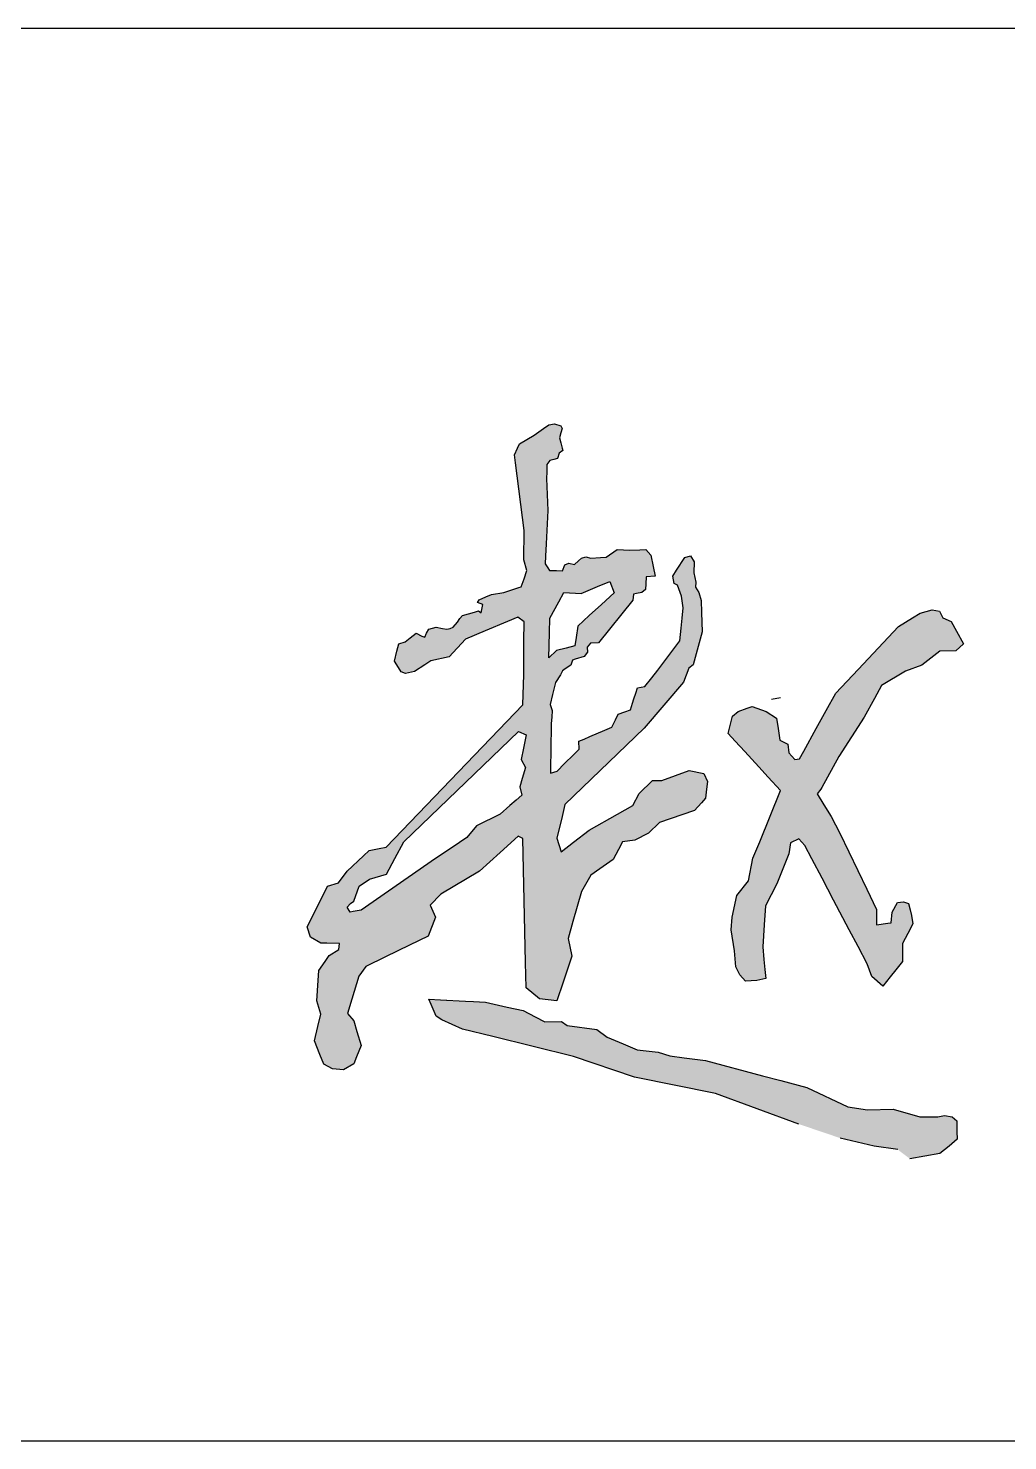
# Model space of a CAD drawing. Header units: inches. Extents: x -1293886 to -986005, y -15154 to 203628.
# Drawn here: x -1005085 to -1004530, y 76637 to 77437 of the extents above; entities that cross this region are included whole.
import ezdxf

# ---------------------------------------------------------------- set-up
doc = ezdxf.new("R2010")
doc.units = ezdxf.units.IN
doc.header["$LTSCALE"] = 100
doc.header["$MEASUREMENT"] = 0
doc.layers.get('0').update_dxf_attribs({"color": 252})
doc.layers.add('TK', color=142, linetype='Continuous')

# ---------------------------------------------------------------- blocks, each defined once
blk = doc.blocks.new('A$C05385F37')
at = {"layer": 'TK'}
for p, q in [((-8000, -29000), (-1000, -29000)), ((-8000, -29800), (-1000, -29800))]:
    blk.add_line(p, q, dxfattribs=at)

msp = doc.modelspace()

# ---------------------------------------------------------------- hatches: boundary and pattern name
h = msp.add_hatch(color=1)
h.dxf.hatch_style = 1
h.paths.add_polyline_path([(-1004397.15, 76839.87), (-1004397.4, 76844.43), (-1004392.68, 76847.89), (-1004387.14, 76848.58), (-1004385.19, 76847.34), (-1004385.33, 76841.52), (-1004385.5, 76834.61), (-1004384.22, 76827.24), (-1004383.06, 76820.52), (-1004383.81, 76813.93), (-1004384.5, 76807.83), (-1004386.72, 76805.34), (-1004388.11, 76810.6), (-1004391.16, 76814.76), (-1004394.09, 76818.76), (-1004395.04, 76825.3), (-1004396.23, 76833.47)], flags=16)
h.paths.add_polyline_path([(-1004434.3, 76867.6), (-1004437.29, 76870.9), (-1004431, 76879.71), (-1004424.55, 76885.05), (-1004419.2, 76886.62), (-1004415.58, 76880.81), (-1004413.37, 76871.69), (-1004416.36, 76868.38), (-1004422.97, 76865.55), (-1004429.42, 76864.3)], flags=16)
h.paths.add_polyline_path([(-1004329.94, 76975.39), (-1004325.9, 76983.18), (-1004317.86, 76994.66), (-1004313.96, 77007.74), (-1004305.92, 77017.61), (-1004297.88, 77039.41), (-1004290.56, 77059.28), (-1004291.45, 77067.41), (-1004292.56, 77077.51), (-1004293.52, 77086.25), (-1004289.16, 77093.34), (-1004282.5, 77097.48), (-1004272.16, 77095.64), (-1004267.11, 77091.51), (-1004263.66, 77085.54), (-1004265.73, 77076.59), (-1004270.09, 77072.69), (-1004268.95, 77065.8), (-1004272.62, 77055.48), (-1004275.71, 77046.79), (-1004279.05, 77036.66), (-1004315.29, 76959.42), (-1004323.56, 76957.1), (-1004326.82, 76958.52), (-1004330.36, 76960.05), (-1004331.08, 76965.04), (-1004331.51, 76968.08), (-1004331.93, 76970.99)])
h.paths.add_polyline_path([(-1004411.23, 76904.69), (-1004410.44, 76902.44), (-1004408.71, 76897.57), (-1004407.37, 76893.77), (-1004401.83, 76885.1), (-1004402.22, 76879.54), (-1004399.97, 76875.04), (-1004398.99, 76873.08), (-1004393.88, 76872.92), (-1004391.38, 76872.84), (-1004390.3, 76875.44), (-1004390.83, 76877.82), (-1004391.6, 76881.25), (-1004393.61, 76884.57), (-1004396.49, 76894.3), (-1004395.42, 76901.23), (-1004394.76, 76905.51), (-1004392.76, 76909.75), (-1004391.29, 76912.85), (-1004395.16, 76916.68), (-1004406.62, 76915.34), (-1004412.99, 76914.6), (-1004419.25, 76913.88), (-1004421.56, 76908.66), (-1004415.74, 76908.27), (-1004413.02, 76908.08)], flags=16)
h.paths.add_polyline_path([(-1004445.98, 77025.53), (-1004443.47, 77023.66), (-1004436.32, 77025.83), (-1004429.17, 77023.44), (-1004426.57, 77018.25), (-1004428.31, 77010.02), (-1004429.97, 77002.11), (-1004433.29, 76997.46), (-1004433.07, 76991.83), (-1004432.91, 76987.51), (-1004432.81, 76985.08), (-1004421.81, 76999.19), (-1004414.66, 77000.49), (-1004409.89, 77002.01), (-1004404.04, 77010.67), (-1004395.15, 77017.81), (-1004391.04, 77031.89), (-1004385.19, 77042.07), (-1004376.3, 77046.83), (-1004368.72, 77045.1), (-1004363.52, 77040.33), (-1004365.9, 77032.97), (-1004368.94, 77024.74), (-1004371.94, 77016.59), (-1004386.05, 76998.76), (-1004407.98, 76976.19), (-1004407.03, 76973.32), (-1004355.45, 76988.98), (-1004351.06, 76986.88), (-1004348.77, 76982.87), (-1004346.56, 76979), (-1004351.44, 76974.66), (-1004356.56, 76970.11), (-1004426.03, 76925.07), (-1004423.91, 76922.32), (-1004418.62, 76921.68), (-1004414.8, 76921.22), (-1004412.05, 76928.66), (-1004405.06, 76929.51), (-1004396.56, 76930.54), (-1004391.16, 76931.2), (-1004387.7, 76928.88), (-1004382.91, 76925.67), (-1004378.17, 76924.64), (-1004374.53, 76923.85), (-1004371.18, 76928.24), (-1004369.2, 76930.84), (-1004366.94, 76932.9), (-1004359.46, 76939.73), (-1004351.48, 76943.27), (-1004346.94, 76945.28), (-1004342.59, 76945.38), (-1004340.26, 76942), (-1004341.32, 76933.32), (-1004341.84, 76929.02), (-1004342.3, 76925.22), (-1004353.97, 76922.03), (-1004359.03, 76920.65), (-1004361.95, 76916.64), (-1004363.07, 76915.1), (-1004366.26, 76910.7), (-1004370.64, 76909.83), (-1004375.33, 76906.31), (-1004374.63, 76898.1), (-1004369.46, 76876.98), (-1004364.3, 76874.16), (-1004360.33, 76872), (-1004352.79, 76870.88), (-1004344.19, 76870.56), (-1004336.71, 76873.06), (-1004328.31, 76875.86), (-1004322.46, 76877.82), (-1004321.1, 76882.01), (-1004321.1, 76890.03), (-1004321.1, 76895.31), (-1004318.12, 76898.06), (-1004308.25, 76897.83), (-1004299.53, 76897.63), (-1004295.17, 76897.83), (-1004291.72, 76894.85), (-1004285.76, 76893.7), (-1004283.23, 76898.52), (-1004281.69, 76901.46), (-1004273.36, 76902.65), (-1004270.15, 76899.67), (-1004272.67, 76895.08), (-1004274.77, 76891.27), (-1004276.29, 76888.5), (-1004273.59, 76886.13), (-1004271.22, 76885.23), (-1004265.2, 76895.25), (-1004235.42, 76932.15), (-1004235.06, 76936.78), (-1004237.2, 76939.81), (-1004237.86, 76940.74), (-1004242.37, 76938.57), (-1004304.94, 76908.49), (-1004312.11, 76909.87), (-1004312.83, 76914.15), (-1004315.15, 76916.29), (-1004315.32, 76920.74), (-1004313.18, 76926.45), (-1004311.34, 76931.37), (-1004306.76, 76936.25), (-1004294, 76949.46), (-1004247.89, 76973.71), (-1004244.26, 76975.62), (-1004242.56, 76989.86), (-1004246.81, 76997.12), (-1004250.12, 77002.78), (-1004254.07, 77026.06), (-1004252.86, 77029.85), (-1004251, 77035.68), (-1004256.48, 77039.15), (-1004261.3, 77039.15), (-1004263.2, 77042.6), (-1004256.73, 77049.06), (-1004255.78, 77057.46), (-1004251.58, 77069.3), (-1004242.79, 77071.4), (-1004237.24, 77066.63), (-1004232.12, 77062.22), (-1004237.43, 77027.29), (-1004235.52, 77017.74), (-1004233.23, 77006.29), (-1004231.51, 76998.65), (-1004229.62, 76990.24), (-1004221.19, 76991.2), (-1004213.36, 76998.27), (-1004188.04, 77016.08), (-1004179.63, 77015.36), (-1004176.03, 77011.51), (-1004175.07, 77002.15), (-1004174.67, 76998.23), (-1004184.44, 76993.98), (-1004185.64, 76985.82), (-1004220.25, 76968.55), (-1004233.47, 76968.99), (-1004239.55, 76969.2), (-1004246.83, 76965.43), (-1004288.82, 76937.83), (-1004289.85, 76931.36), (-1004286.1, 76932.14), (-1004222.94, 76960.72), (-1004217.24, 76959.04), (-1004213.23, 76955.81), (-1004212.84, 76951.93), (-1004211.68, 76946.49), (-1004212.58, 76941.58), (-1004254.43, 76879.98), (-1004252.92, 76877.77), (-1004251.23, 76875.3), (-1004173.76, 76851.6), (-1004150.35, 76844.44), (-1004137.67, 76843.66), (-1004124.93, 76842.88), (-1004104.31, 76835.27), (-1004039.44, 76823.87), (-1004032.76, 76822.69), (-1004028.64, 76819.07), (-1004026.3, 76817), (-1004018.24, 76819.47), (-1004011.69, 76821.47), (-1004005.83, 76819.27), (-1004001.63, 76815.07), (-1003994.18, 76808.05), (-1003993.93, 76802.52), (-1003993.78, 76799.34), (-1003998.96, 76794.47), (-1004006.76, 76790.95), (-1004016.07, 76794.47), (-1004023.57, 76797.31), (-1004041.08, 76803.93), (-1004053.82, 76804.03), (-1004066.15, 76807.55), (-1004075.55, 76810.24), (-1004087.78, 76813.73), (-1004095.33, 76815.88), (-1004104.24, 76818.43), (-1004141.14, 76824.65), (-1004165.8, 76832.7), (-1004225.69, 76848.79), (-1004270.48, 76863.63), (-1004278.79, 76858.35), (-1004299.67, 76834.21), (-1004306.49, 76826.33), (-1004312.86, 76818.97), (-1004319.28, 76811.54), (-1004325.12, 76804.79), (-1004330.88, 76807.3), (-1004336.33, 76809.67), (-1004337.67, 76814.84), (-1004339.16, 76820.58), (-1004340.66, 76826.37), (-1004342.12, 76832.04), (-1004342.7, 76837.22), (-1004338.68, 76840.49), (-1004331.63, 76841.25), (-1004331.13, 76836.22), (-1004330.53, 76830.19), (-1004329.95, 76824.47), (-1004323.58, 76825.41), (-1004316.28, 76829.18), (-1004314.77, 76836.47), (-1004308.23, 76842.76), (-1004296.98, 76853.57), (-1004288.1, 76868.41), (-1004289.86, 76875.2), (-1004293.63, 76876.46), (-1004299.52, 76878.42), (-1004304.96, 76875.45), (-1004314.02, 76870.5), (-1004330.08, 76857.87), (-1004344.72, 76855.7), (-1004354.08, 76854.31), (-1004361.73, 76855.3), (-1004366.35, 76855.91), (-1004369.03, 76856.25), (-1004369.05, 76850.16), (-1004369.08, 76839.48), (-1004369.84, 76793.63), (-1004370.57, 76785.31), (-1004375.59, 76782.14), (-1004379.86, 76778.6), (-1004389.4, 76777.25), (-1004397.83, 76798.19), (-1004400.29, 76811.86), (-1004404.75, 76826.15), (-1004409.05, 76834.9), (-1004418.43, 76831.83), (-1004428.42, 76826.3), (-1004465.33, 76801.55), (-1004473.11, 76800.09), (-1004484.29, 76798), (-1004490.39, 76796.85), (-1004489.89, 76805.44), (-1004490.38, 76817.83), (-1004485.51, 76826.09), (-1004475.54, 76826.33), (-1004470.93, 76826.45), (-1004469.46, 76820.99), (-1004464.6, 76819.29), (-1004458.04, 76825.12), (-1004411.84, 76853.31), (-1004412.81, 76856.71), (-1004418.89, 76855.25), (-1004444.42, 76846.26), (-1004452.2, 76848.2), (-1004456.58, 76852.82), (-1004458.83, 76855.2), (-1004459.01, 76859.63), (-1004456.09, 76862.79), (-1004455.02, 76878.11), (-1004450.82, 76880.51), (-1004446.31, 76884.27), (-1004442.25, 76889.82), (-1004439.85, 76899.13), (-1004421.56, 76908.66), (-1004431.14, 76908.15), (-1004443.49, 76907.49), (-1004445.94, 76907.36), (-1004451.4, 76902.03), (-1004462.86, 76890.81), (-1004471.12, 76888.97), (-1004483.11, 76877.79), (-1004504.17, 76864.74), (-1004507.32, 76862.78), (-1004510.03, 76868.73), (-1004514.32, 76878.14), (-1004508.97, 76882.85), (-1004506.92, 76884.65), (-1004496.71, 76888.18), (-1004391.69, 76961.69), (-1004501.75, 76920.79), (-1004507.62, 76923.6), (-1004509.74, 76928.77), (-1004508.56, 76933.47), (-1004504.57, 76936.75), (-1004499.09, 76941.26), (-1004483.42, 76948.73), (-1004441.13, 76965.87), (-1004439.95, 76969.63), (-1004445.83, 76969.16), (-1004449.08, 76968.9), (-1004452.48, 76976.31), (-1004457.26, 76986.7), (-1004456.2, 77003.24), (-1004455.51, 77014), (-1004455.04, 77021.43), (-1004453.88, 77025.53)])
h.paths.add_polyline_path([(-1004491.41, 77055.85), (-1004484.34, 77062.56), (-1004464.76, 77070.7), (-1004446.44, 77073.49), (-1004432.33, 77077.58), (-1004401.16, 77077.56), (-1004379.54, 77081.12), (-1004368.16, 77082.99), (-1004355.89, 77077.56), (-1004355.38, 77071.2), (-1004358.18, 77063.83), (-1004360.52, 77057.65), (-1004382.09, 77056.21), (-1004393.84, 77055.42), (-1004406.25, 77057.99), (-1004418.21, 77056.21), (-1004433.34, 77053.95), (-1004450.61, 77047.84), (-1004472.89, 77045.28), (-1004485.36, 77046.55), (-1004488.67, 77051.63)])
h.paths.add_polyline_path([(-1004393.02, 77162.81), (-1004389.88, 77168.11), (-1004389.82, 77168.11), (-1004373.91, 77169.25), (-1004359.97, 77146.18), (-1004359.38, 77132.1), (-1004359.18, 77127.26), (-1004360.85, 77125.35), (-1004361.87, 77120.37), (-1004363.93, 77112.74), (-1004369.36, 77108.64), (-1004375.52, 77099.7), (-1004391.51, 77088.7), (-1004405.6, 77084.45), (-1004432.33, 77077.58), (-1004438.57, 77078.59), (-1004440.02, 77082.36), (-1004435.52, 77083.09), (-1004428.25, 77084.26), (-1004419.71, 77090.77), (-1004414.53, 77094.72), (-1004403.32, 77098.74), (-1004396.65, 77104.39), (-1004388.82, 77113.38), (-1004382.6, 77120.51), (-1004381.56, 77133.24), (-1004383.3, 77137.44), (-1004389.98, 77142.95), (-1004394.56, 77146.74), (-1004396.79, 77152.95), (-1004395.78, 77158.17)])
h.paths.add_polyline_path([(-1004858.31, 76887.16), (-1004851.7, 76886.8), (-1004837.66, 76886.12), (-1004833.1, 76885.9), (-1004826.25, 76885.56), (-1004814, 76882.8), (-1004804.87, 76880.74), (-1004798.19, 76877.26), (-1004792.68, 76874.38), (-1004783.21, 76874.54), (-1004780.03, 76872.3), (-1004763.28, 76870.06), (-1004757.32, 76865.65), (-1004748.3, 76861.86), (-1004740.38, 76858.54), (-1004728.42, 76857.29), (-1004721.88, 76855.07), (-1004713.64, 76854.02), (-1004707.72, 76853.27), (-1004701.68, 76852.5), (-1004669.28, 76843.89), (-1004659.02, 76841.17), (-1004644.16, 76837.22), (-1004621.06, 76826.17), (-1004609.81, 76824.64), (-1004595.37, 76824.9), (-1004580.16, 76820.68), (-1004569.93, 76820.55), (-1004566.23, 76821.32), (-1004561.88, 76820.68), (-1004559.32, 76818.25), (-1004559.2, 76812.38), (-1004559.1, 76807.93), (-1004563.67, 76804.07), (-1004568.79, 76799.75), (-1004585.78, 76796.79), (-1004592.69, 76802.03), (-1004605.98, 76804.07), (-1004625.28, 76808.54), (-1004648.67, 76816.46), (-1004695.89, 76833.75), (-1004741.76, 76843.15), (-1004776.39, 76854.84), (-1004822.03, 76866.07), (-1004839.21, 76870.3), (-1004850.99, 76875.6), (-1004854.13, 76877.53), (-1004857.06, 76884.27)])
h.paths.add_polyline_path([(-1004678.09, 77051.99), (-1004675.18, 77053.04), (-1004667.34, 77050.14), (-1004661.34, 77046.3), (-1004660.49, 77040.52), (-1004659.52, 77034.02), (-1004654.92, 77031.75), (-1004654.5, 77026.83), (-1004651.07, 77022.98), (-1004648.29, 77023.41), (-1004645.94, 77027.69), (-1004638.84, 77040.58), (-1004633.23, 77050.78), (-1004627.85, 77060.55), (-1004615.12, 77073.88), (-1004592.34, 77098.37), (-1004584.41, 77103.13), (-1004579.92, 77105.82), (-1004573.17, 77107.75), (-1004569.07, 77106.96), (-1004567.09, 77103.13), (-1004562.46, 77101.14), (-1004559.42, 77095.73), (-1004555.37, 77088.52), (-1004559.81, 77084.49), (-1004568.8, 77084.36), (-1004578.99, 77076.43), (-1004588.38, 77073), (-1004601.92, 77064.92), (-1004605.85, 77057.47), (-1004611.77, 77046.93), (-1004626.16, 77024.77), (-1004635.65, 77007.04), (-1004636.31, 77006.2), (-1004638.44, 77003.49), (-1004634.57, 76997.26), (-1004630.48, 76990.66), (-1004625.58, 76981.18), (-1004610.28, 76949.54), (-1004604.72, 76938.03), (-1004604.84, 76929.35), (-1004598.26, 76930.21), (-1004596.36, 76930.46), (-1004595.9, 76936.6), (-1004592.92, 76942.06), (-1004589.44, 76942.43), (-1004586.65, 76941.5), (-1004585.72, 76937.78), (-1004584.94, 76934.67), (-1004584.22, 76929.95), (-1004587.02, 76924.49), (-1004589.96, 76918.76), (-1004590.1, 76908.67), (-1004593.75, 76903.77), (-1004596.97, 76899.85), (-1004601.24, 76894.65), (-1004607.47, 76900.13), (-1004609.99, 76907.27), (-1004615.18, 76917.07), (-1004620.19, 76926.55), (-1004629.06, 76943.33), (-1004635.62, 76955.72), (-1004641.44, 76966.74), (-1004645.29, 76974.32), (-1004648.79, 76977.96), (-1004653.41, 76975.72), (-1004654.39, 76969.56), (-1004657.05, 76962.98), (-1004661.3, 76952.5), (-1004667.7, 76940.17), (-1004668.4, 76929.39), (-1004669.24, 76916.93), (-1004668.54, 76909.65), (-1004667.99, 76903.96), (-1004667.5, 76898.88), (-1004672.6, 76897.89), (-1004679.04, 76897.47), (-1004682.27, 76900.97), (-1004684.37, 76905.59), (-1004685.21, 76914.69), (-1004687.03, 76926.45), (-1004686.61, 76933.73), (-1004683.95, 76945.9), (-1004677.36, 76954.3), (-1004674.84, 76967.04), (-1004670.78, 76976.28), (-1004659.13, 77005.4), (-1004666.04, 77012.9), (-1004671.47, 77018.8), (-1004679.42, 77027.42), (-1004684.86, 77033.32), (-1004688.82, 77037.62), (-1004686.39, 77047.45), (-1004683.03, 77050.22)])
h.paths.add_polyline_path([(-1004902.67, 76941.44), (-1004900.95, 76942.8), (-1004897.88, 76951.17), (-1004891.96, 76955.25), (-1004882.35, 76958.11), (-1004877.65, 76966.9), (-1004872.56, 76976.41), (-1004807.52, 77038.93), (-1004803.15, 77036.87), (-1004804.69, 77029.42), (-1004806.03, 77022.97), (-1004803.66, 77018.38), (-1004805.46, 77012.21), (-1004806.81, 77007.58), (-1004805.78, 77002.76), (-1004808.94, 76999.99), (-1004812.4, 76996.94), (-1004817.89, 76992.11), (-1004831.29, 76985.47), (-1004836.77, 76978.84), (-1004845.14, 76973.19), (-1004854.55, 76966.84), (-1004896.68, 76937.61), (-1004901.29, 76936.84), (-1004902.98, 76936.56), (-1004904.66, 76939.3)], flags=16)
h.paths.add_polyline_path([(-1004785.97, 77084.81), (-1004790.3, 77080.51), (-1004790.01, 77094.66), (-1004789.83, 77102.97), (-1004784.7, 77112.34), (-1004781.83, 77117.58), (-1004772.02, 77117.05), (-1004762.88, 77120.89), (-1004755.83, 77123.84), (-1004753.44, 77117.35), (-1004760.52, 77110.86), (-1004767.52, 77104.45), (-1004773.97, 77098.54), (-1004774.97, 77092), (-1004775.69, 77087.29), (-1004780.57, 77086.11)], flags=16)
h.paths.add_polyline_path([(-1004808.06, 77199.39), (-1004807.05, 77201.82), (-1004798.7, 77206.59), (-1004793.38, 77210.4), (-1004790.34, 77212.58), (-1004787.12, 77213.07), (-1004783.63, 77212.04), (-1004782.81, 77210.4), (-1004783.52, 77207.94), (-1004784.34, 77205.14), (-1004783.63, 77202.4), (-1004782.83, 77199.36), (-1004782.49, 77198.04), (-1004784.45, 77196.55), (-1004785.47, 77193.47), (-1004787.63, 77192.86), (-1004789.81, 77192.24), (-1004791.53, 77189.99), (-1004791.43, 77185.88), (-1004791.74, 77182.09), (-1004790.95, 77164.1), (-1004791.91, 77145.15), (-1004792.27, 77138.12), (-1004792.48, 77133.87), (-1004791.01, 77131.58), (-1004790.05, 77130.11), (-1004786.03, 77129.96), (-1004782.7, 77129.83), (-1004781.23, 77133.3), (-1004779.06, 77134.21), (-1004775.8, 77133.39), (-1004773.54, 77135.47), (-1004771.8, 77137.07), (-1004769.46, 77137.73), (-1004766.66, 77137.1), (-1004761.05, 77137.37), (-1004757.84, 77137.53), (-1004751.63, 77141.89), (-1004744.58, 77141.53), (-1004738.78, 77141.8), (-1004735.42, 77141.96), (-1004732.58, 77138.62), (-1004731.29, 77132.33), (-1004730.18, 77126.86), (-1004735.31, 77126.49), (-1004735.52, 77122.41), (-1004735.68, 77119.33), (-1004737.7, 77117.49), (-1004740.66, 77117), (-1004742.42, 77116.71), (-1004742.77, 77113.27), (-1004762.28, 77089.13), (-1004766.8, 77088.83), (-1004768.7, 77086.67), (-1004768.53, 77083.73), (-1004770.34, 77081.31), (-1004775.44, 77079.76), (-1004776.97, 77079.29), (-1004777.86, 77076.39), (-1004781.06, 77074.31), (-1004782.69, 77073.26), (-1004783.74, 77070.86), (-1004786.7, 77066.66), (-1004788.28, 77059.71), (-1004789.54, 77054.19), (-1004788.41, 77050.7), (-1004788.77, 77047.04), (-1004789.14, 77043.36), (-1004789.29, 77027.84), (-1004789.38, 77018.79), (-1004789.41, 77015.27), (-1004785.76, 77016.35), (-1004781.47, 77020.64), (-1004776.48, 77025.62), (-1004773.19, 77028.91), (-1004773.34, 77033.36), (-1004770.42, 77034.58), (-1004767.19, 77035.95), (-1004758.71, 77039.51), (-1004754.68, 77041.21), (-1004752.63, 77045.47), (-1004751.1, 77048.67), (-1004747.27, 77050.06), (-1004744.19, 77051.19), (-1004742.97, 77054.97), (-1004742.2, 77057.37), (-1004741.17, 77060.56), (-1004740.21, 77063.54), (-1004735.92, 77064.32), (-1004732.08, 77069.22), (-1004728.68, 77073.58), (-1004720.73, 77084.22), (-1004716.24, 77090.23), (-1004715.46, 77097.42), (-1004714.85, 77103.1), (-1004714.23, 77108.85), (-1004715.21, 77115.53), (-1004717.45, 77121.79), (-1004719.43, 77122.62), (-1004720.09, 77126.74), (-1004718.03, 77130.29), (-1004713.4, 77137.48), (-1004710.1, 77138.3), (-1004708.04, 77135), (-1004708.2, 77128.64), (-1004707.04, 77123.44), (-1004707.37, 77120.55), (-1004705.47, 77117.58), (-1004704.15, 77112.96), (-1004703.91, 77106.19), (-1004703.51, 77095.38), (-1004708.61, 77076.61), (-1004711.06, 77074.75), (-1004714.09, 77066.72), (-1004736.47, 77040.78), (-1004781.24, 76997.45), (-1004782.88, 76990.65), (-1004785.83, 76978.43), (-1004783.35, 76970.74), (-1004776.32, 76976.13), (-1004767.5, 76982.88), (-1004751.47, 76992.06), (-1004742.84, 76997), (-1004739.28, 77003.77), (-1004731.74, 77011.16), (-1004726.44, 77011.05), (-1004710.89, 77016.69), (-1004702.49, 77015.08), (-1004700.41, 77010.59), (-1004700.99, 77006.21), (-1004701.68, 77000.99), (-1004703.98, 76998.39), (-1004707.78, 76994.1), (-1004721.69, 76989.35), (-1004727.69, 76987.3), (-1004733.95, 76981.18), (-1004741.71, 76977.31), (-1004748.66, 76976.28), (-1004750.9, 76972), (-1004753.9, 76966.28), (-1004761.53, 76960.97), (-1004766.51, 76957.5), (-1004771.95, 76948.31), (-1004776.79, 76931.19), (-1004779.5, 76921.59), (-1004777.44, 76911.59), (-1004782.34, 76896.89), (-1004785.91, 76886.21), (-1004795.75, 76887.42), (-1004803.26, 76893.62), (-1004803.59, 76907.99), (-1004805.19, 76978.2), (-1004807.68, 76979.59), (-1004817.95, 76970.28), (-1004829.68, 76959.66), (-1004851.52, 76946.69), (-1004857.62, 76940.4), (-1004854.68, 76933.61), (-1004858.75, 76922.98), (-1004869.4, 76917.77), (-1004882.88, 76911.18), (-1004894.16, 76905.66), (-1004897.94, 76900.34), (-1004901.91, 76887.32), (-1004904.44, 76879.04), (-1004900.93, 76874.89), (-1004899.15, 76868.97), (-1004896.78, 76861.08), (-1004899.35, 76854.57), (-1004900.89, 76850.64), (-1004906.65, 76847.27), (-1004912.97, 76847.86), (-1004917.9, 76850.42), (-1004920.07, 76855.95), (-1004923.12, 76863.69), (-1004921.26, 76871.73), (-1004919.62, 76878.83), (-1004921.85, 76886.33), (-1004921.06, 76897.77), (-1004920.66, 76903.57), (-1004917.11, 76908.62), (-1004914.78, 76911.94), (-1004909.41, 76915.33), (-1004909.02, 76918.68), (-1004916.13, 76918.88), (-1004919.53, 76918.97), (-1004925.4, 76922.43), (-1004927.38, 76928.15), (-1004917.9, 76946.89), (-1004915.75, 76951.15), (-1004909.61, 76953.21), (-1004904.68, 76959.72), (-1004895.4, 76968.4), (-1004892.1, 76971.49), (-1004886.51, 76972.54), (-1004882.5, 76973.3), (-1004805.15, 77054), (-1004804.53, 77071.16), (-1004804.48, 77089.81), (-1004804.45, 77100.92), (-1004807.88, 77103.69), (-1004813.74, 77101.22), (-1004826.4, 77095.9), (-1004837.56, 77091.2), (-1004846.77, 77081.17), (-1004857.31, 77078.84), (-1004860.71, 77076.61), (-1004866.58, 77072.76), (-1004871.66, 77071.72), (-1004874.11, 77072.68), (-1004875.59, 77075.12), (-1004877.78, 77078.72), (-1004876.44, 77084.26), (-1004875.42, 77088.51), (-1004871.87, 77089.68), (-1004868.9, 77091.91), (-1004865.51, 77094.45), (-1004862.3, 77092.76), (-1004860.71, 77092.34), (-1004859.65, 77094.46), (-1004858.46, 77096.84), (-1004854.22, 77097.86), (-1004850.72, 77097.22), (-1004848.23, 77096.77), (-1004846.36, 77097.22), (-1004844.66, 77097.97), (-1004842.21, 77100.73), (-1004840.72, 77102.75), (-1004839.38, 77104.57), (-1004832.53, 77106.47), (-1004830.28, 77107.09), (-1004828.81, 77106.04), (-1004827.86, 77110.72), (-1004830.73, 77111.99), (-1004829.88, 77113.37), (-1004826.05, 77115.07), (-1004822.94, 77116.45), (-1004815.84, 77117.62), (-1004807.44, 77120.39), (-1004806.1, 77120.83), (-1004804.45, 77125.39), (-1004802.77, 77130.01), (-1004804.61, 77135.98), (-1004804.45, 77152.62), (-1004809.24, 77191.09), (-1004809.79, 77195.48)])
edge = h.paths.add_edge_path(flags=17)
edge.add_line((-1004851.7, 76886.8), (-1004848.52, 76886.65))

# ---------------------------------------------------------------- linework, layer by layer
at = {"color": 1}
for p, q in [((-1004798.7, 77206.59), (-1004793.38, 77210.4)), ((-1004793.38, 77210.4), (-1004790.34, 77212.58)), ((-1004790.34, 77212.58), (-1004787.12, 77213.07)), ((-1004787.12, 77213.07), (-1004783.63, 77212.04)), ((-1004783.63, 77212.04), (-1004782.81, 77210.4)), ((-1004782.81, 77210.4), (-1004783.52, 77207.94)), ((-1004808.06, 77199.39), (-1004807.05, 77201.82)), ((-1004807.05, 77201.82), (-1004798.7, 77206.59)), ((-1004783.52, 77207.94), (-1004784.34, 77205.14)), ((-1004784.34, 77205.14), (-1004783.63, 77202.4)), ((-1004783.63, 77202.4), (-1004782.83, 77199.36)), ((-1004809.79, 77195.48), (-1004808.06, 77199.39)), ((-1004809.24, 77191.09), (-1004809.79, 77195.48)), ((-1004789.81, 77192.24), (-1004791.53, 77189.99)), ((-1004787.63, 77192.86), (-1004789.81, 77192.24)), ((-1004785.47, 77193.47), (-1004787.63, 77192.86)), ((-1004784.45, 77196.55), (-1004785.47, 77193.47)), ((-1004782.49, 77198.04), (-1004784.45, 77196.55)), ((-1004782.83, 77199.36), (-1004782.49, 77198.04)), ((-1004804.45, 77152.62), (-1004809.24, 77191.09)), ((-1004791.43, 77185.88), (-1004791.74, 77182.09)), ((-1004791.53, 77189.99), (-1004791.43, 77185.88)), ((-1004791.74, 77182.09), (-1004790.95, 77164.1)), ((-1004790.95, 77164.1), (-1004791.91, 77145.15)), ((-1004804.61, 77135.98), (-1004804.45, 77152.62)), ((-1004791.91, 77145.15), (-1004792.27, 77138.12)), ((-1004792.27, 77138.12), (-1004792.48, 77133.87)), ((-1004773.54, 77135.47), (-1004771.8, 77137.07)), ((-1004771.8, 77137.07), (-1004769.46, 77137.73)), ((-1004769.46, 77137.73), (-1004766.66, 77137.1)), ((-1004766.66, 77137.1), (-1004761.05, 77137.37)), ((-1004761.05, 77137.37), (-1004757.84, 77137.53)), ((-1004757.84, 77137.53), (-1004751.63, 77141.89)), ((-1004751.63, 77141.89), (-1004744.58, 77141.53)), ((-1004744.58, 77141.53), (-1004738.78, 77141.8)), ((-1004738.78, 77141.8), (-1004735.42, 77141.96)), ((-1004735.42, 77141.96), (-1004732.58, 77138.62)), ((-1004732.58, 77138.62), (-1004731.29, 77132.33)), ((-1004718.03, 77130.29), (-1004713.4, 77137.48)), ((-1004713.4, 77137.48), (-1004710.1, 77138.3)), ((-1004710.1, 77138.3), (-1004708.04, 77135)), ((-1004802.77, 77130.01), (-1004804.61, 77135.98)), ((-1004804.45, 77125.39), (-1004802.77, 77130.01)), ((-1004792.48, 77133.87), (-1004791.01, 77131.58)), ((-1004791.01, 77131.58), (-1004790.05, 77130.11)), ((-1004790.05, 77130.11), (-1004786.03, 77129.96)), ((-1004786.03, 77129.96), (-1004782.7, 77129.83)), ((-1004782.7, 77129.83), (-1004781.23, 77133.3)), ((-1004781.23, 77133.3), (-1004779.06, 77134.21)), ((-1004779.06, 77134.21), (-1004775.8, 77133.39)), ((-1004775.8, 77133.39), (-1004773.54, 77135.47)), ((-1004731.29, 77132.33), (-1004730.18, 77126.86)), ((-1004720.09, 77126.74), (-1004718.03, 77130.29)), ((-1004708.04, 77135), (-1004708.2, 77128.64)), ((-1004708.2, 77128.64), (-1004707.04, 77123.44)), ((-1004815.84, 77117.62), (-1004807.44, 77120.39)), ((-1004807.44, 77120.39), (-1004806.1, 77120.83)), ((-1004806.1, 77120.83), (-1004804.45, 77125.39)), ((-1004772.02, 77117.05), (-1004762.88, 77120.89)), ((-1004762.88, 77120.89), (-1004755.83, 77123.84)), ((-1004755.83, 77123.84), (-1004753.44, 77117.35)), ((-1004735.52, 77122.41), (-1004735.68, 77119.33)), ((-1004735.31, 77126.49), (-1004735.52, 77122.41)), ((-1004730.18, 77126.86), (-1004735.31, 77126.49)), ((-1004719.43, 77122.62), (-1004720.09, 77126.74)), ((-1004717.45, 77121.79), (-1004719.43, 77122.62)), ((-1004715.21, 77115.53), (-1004717.45, 77121.79)), ((-1004707.04, 77123.44), (-1004707.37, 77120.55)), ((-1004707.37, 77120.55), (-1004705.47, 77117.58)), ((-1004830.73, 77111.99), (-1004829.88, 77113.37)), ((-1004829.88, 77113.37), (-1004826.05, 77115.07)), ((-1004826.05, 77115.07), (-1004822.94, 77116.45)), ((-1004822.94, 77116.45), (-1004815.84, 77117.62)), ((-1004789.83, 77102.97), (-1004784.7, 77112.34)), ((-1004784.7, 77112.34), (-1004781.83, 77117.58)), ((-1004781.83, 77117.58), (-1004772.02, 77117.05)), ((-1004742.77, 77113.27), (-1004762.28, 77089.13)), ((-1004753.44, 77117.35), (-1004760.52, 77110.86)), ((-1004742.42, 77116.71), (-1004742.77, 77113.27)), ((-1004740.66, 77117), (-1004742.42, 77116.71)), ((-1004737.7, 77117.49), (-1004740.66, 77117)), ((-1004735.68, 77119.33), (-1004737.7, 77117.49)), ((-1004714.23, 77108.85), (-1004715.21, 77115.53)), ((-1004705.47, 77117.58), (-1004704.15, 77112.96)), ((-1004704.15, 77112.96), (-1004703.91, 77106.19)), ((-1004840.72, 77102.75), (-1004839.38, 77104.57)), ((-1004839.38, 77104.57), (-1004832.53, 77106.47)), ((-1004832.53, 77106.47), (-1004830.28, 77107.09)), ((-1004827.86, 77110.72), (-1004830.73, 77111.99)), ((-1004830.28, 77107.09), (-1004828.81, 77106.04)), ((-1004828.81, 77106.04), (-1004827.86, 77110.72)), ((-1004828.81, 77106.04), (-1004828.81, 77106.04)), ((-1004767.52, 77104.45), (-1004773.97, 77098.54)), ((-1004760.52, 77110.86), (-1004767.52, 77104.45)), ((-1004714.85, 77103.1), (-1004714.23, 77108.85)), ((-1004703.91, 77106.19), (-1004703.51, 77095.38)), ((-1004584.41, 77103.13), (-1004579.92, 77105.82)), ((-1004579.92, 77105.82), (-1004573.17, 77107.75)), ((-1004573.17, 77107.75), (-1004569.07, 77106.96)), ((-1004569.07, 77106.96), (-1004567.09, 77103.13)), ((-1004859.65, 77094.46), (-1004858.46, 77096.84)), ((-1004858.46, 77096.84), (-1004854.22, 77097.86)), ((-1004854.22, 77097.86), (-1004850.72, 77097.22)), ((-1004850.72, 77097.22), (-1004848.23, 77096.77)), ((-1004848.23, 77096.77), (-1004846.36, 77097.22)), ((-1004846.36, 77097.22), (-1004844.66, 77097.97)), ((-1004844.66, 77097.97), (-1004842.21, 77100.73)), ((-1004844.66, 77097.97), (-1004844.66, 77097.97)), ((-1004842.21, 77100.73), (-1004840.72, 77102.75)), ((-1004813.74, 77101.22), (-1004826.4, 77095.9)), ((-1004807.88, 77103.69), (-1004813.74, 77101.22)), ((-1004804.45, 77100.92), (-1004807.88, 77103.69)), ((-1004804.48, 77089.81), (-1004804.45, 77100.92)), ((-1004790.01, 77094.66), (-1004789.83, 77102.97)), ((-1004773.97, 77098.54), (-1004774.97, 77092)), ((-1004716.24, 77090.23), (-1004715.46, 77097.42)), ((-1004715.46, 77097.42), (-1004714.85, 77103.1)), ((-1004615.12, 77073.88), (-1004592.34, 77098.37)), ((-1004592.34, 77098.37), (-1004584.41, 77103.13)), ((-1004567.09, 77103.13), (-1004562.46, 77101.14)), ((-1004562.46, 77101.14), (-1004559.42, 77095.73)), ((-1004876.44, 77084.26), (-1004875.42, 77088.51)), ((-1004875.42, 77088.51), (-1004871.87, 77089.68)), ((-1004871.87, 77089.68), (-1004868.9, 77091.91)), ((-1004868.9, 77091.91), (-1004865.51, 77094.45)), ((-1004865.51, 77094.45), (-1004862.3, 77092.76)), ((-1004862.3, 77092.76), (-1004860.71, 77092.34)), ((-1004860.71, 77092.34), (-1004859.65, 77094.46)), ((-1004837.56, 77091.2), (-1004846.77, 77081.17)), ((-1004826.4, 77095.9), (-1004837.56, 77091.2)), ((-1004804.53, 77071.16), (-1004804.48, 77089.81)), ((-1004790.3, 77080.51), (-1004790.01, 77094.66)), ((-1004774.97, 77092), (-1004775.69, 77087.29)), ((-1004766.8, 77088.83), (-1004768.7, 77086.67)), ((-1004762.28, 77089.13), (-1004766.8, 77088.83)), ((-1004720.73, 77084.22), (-1004716.24, 77090.23)), ((-1004703.51, 77095.38), (-1004708.61, 77076.61)), ((-1004555.37, 77088.52), (-1004559.81, 77084.49)), ((-1004559.42, 77095.73), (-1004555.37, 77088.52)), ((-1004877.78, 77078.72), (-1004876.44, 77084.26)), ((-1004846.77, 77081.17), (-1004857.31, 77078.84)), ((-1004785.97, 77084.81), (-1004790.3, 77080.51)), ((-1004780.57, 77086.11), (-1004785.97, 77084.81)), ((-1004775.69, 77087.29), (-1004780.57, 77086.11)), ((-1004770.34, 77081.31), (-1004775.44, 77079.76)), ((-1004768.53, 77083.73), (-1004770.34, 77081.31)), ((-1004768.7, 77086.67), (-1004768.53, 77083.73)), ((-1004728.68, 77073.58), (-1004720.73, 77084.22)), ((-1004568.8, 77084.36), (-1004578.99, 77076.43)), ((-1004559.81, 77084.49), (-1004568.8, 77084.36)), ((-1004875.59, 77075.12), (-1004877.78, 77078.72)), ((-1004874.11, 77072.68), (-1004875.59, 77075.12)), ((-1004871.66, 77071.72), (-1004874.11, 77072.68)), ((-1004866.58, 77072.76), (-1004871.66, 77071.72)), ((-1004860.71, 77076.61), (-1004866.58, 77072.76)), ((-1004857.31, 77078.84), (-1004860.71, 77076.61)), ((-1004782.69, 77073.26), (-1004783.74, 77070.86)), ((-1004781.06, 77074.31), (-1004782.69, 77073.26)), ((-1004777.86, 77076.39), (-1004781.06, 77074.31)), ((-1004776.97, 77079.29), (-1004777.86, 77076.39)), ((-1004775.44, 77079.76), (-1004776.97, 77079.29)), ((-1004732.08, 77069.22), (-1004728.68, 77073.58)), ((-1004711.06, 77074.75), (-1004714.09, 77066.72)), ((-1004708.61, 77076.61), (-1004711.06, 77074.75)), ((-1004627.85, 77060.55), (-1004615.12, 77073.88)), ((-1004588.38, 77073), (-1004601.92, 77064.92)), ((-1004578.99, 77076.43), (-1004588.38, 77073)), ((-1004805.15, 77054), (-1004804.53, 77071.16)), ((-1004786.7, 77066.66), (-1004788.28, 77059.71)), ((-1004783.74, 77070.86), (-1004786.7, 77066.66)), ((-1004740.21, 77063.54), (-1004735.92, 77064.32)), ((-1004714.09, 77066.72), (-1004736.47, 77040.78)), ((-1004735.92, 77064.32), (-1004732.08, 77069.22)), ((-1004601.92, 77064.92), (-1004605.85, 77057.47)), ((-1004788.28, 77059.71), (-1004789.54, 77054.19)), ((-1004742.97, 77054.97), (-1004742.2, 77057.37)), ((-1004742.2, 77057.37), (-1004741.17, 77060.56)), ((-1004741.17, 77060.56), (-1004740.21, 77063.54)), ((-1004659.07, 77057.99), (-1004664.17, 77057)), ((-1004633.23, 77050.78), (-1004627.85, 77060.55)), ((-1004605.85, 77057.47), (-1004611.77, 77046.93)), ((-1004882.5, 76973.3), (-1004805.15, 77054)), ((-1004789.54, 77054.19), (-1004788.41, 77050.7)), ((-1004788.41, 77050.7), (-1004788.77, 77047.04)), ((-1004752.63, 77045.47), (-1004751.1, 77048.67)), ((-1004751.1, 77048.67), (-1004747.27, 77050.06)), ((-1004747.27, 77050.06), (-1004744.19, 77051.19)), ((-1004744.19, 77051.19), (-1004742.97, 77054.97)), ((-1004686.39, 77047.45), (-1004683.03, 77050.22)), ((-1004683.03, 77050.22), (-1004678.09, 77051.99)), ((-1004678.09, 77051.99), (-1004675.18, 77053.04)), ((-1004675.18, 77053.04), (-1004675.18, 77053.04)), ((-1004675.18, 77053.04), (-1004667.34, 77050.14)), ((-1004667.34, 77050.14), (-1004661.34, 77046.3)), ((-1004638.84, 77040.58), (-1004633.23, 77050.78)), ((-1004789.14, 77043.36), (-1004789.29, 77027.84)), ((-1004788.77, 77047.04), (-1004789.14, 77043.36)), ((-1004736.47, 77040.78), (-1004781.24, 76997.45)), ((-1004758.71, 77039.51), (-1004754.68, 77041.21)), ((-1004754.68, 77041.21), (-1004752.63, 77045.47)), ((-1004688.82, 77037.62), (-1004686.39, 77047.45)), ((-1004661.34, 77046.3), (-1004660.49, 77040.52)), ((-1004660.49, 77040.52), (-1004659.52, 77034.02)), ((-1004645.94, 77027.69), (-1004638.84, 77040.58)), ((-1004611.77, 77046.93), (-1004626.16, 77024.77)), ((-1004872.56, 76976.41), (-1004807.52, 77038.93)), ((-1004807.52, 77038.93), (-1004803.15, 77036.87)), ((-1004803.15, 77036.87), (-1004804.69, 77029.42)), ((-1004773.34, 77033.36), (-1004770.42, 77034.58)), ((-1004773.19, 77028.91), (-1004773.34, 77033.36)), ((-1004770.42, 77034.58), (-1004767.19, 77035.95)), ((-1004767.19, 77035.95), (-1004758.71, 77039.51)), ((-1004684.86, 77033.32), (-1004688.82, 77037.62)), ((-1004679.42, 77027.42), (-1004684.86, 77033.32)), ((-1004659.52, 77034.02), (-1004654.92, 77031.75)), ((-1004804.69, 77029.42), (-1004806.03, 77022.97)), ((-1004789.29, 77027.84), (-1004789.38, 77018.79)), ((-1004781.47, 77020.64), (-1004776.48, 77025.62)), ((-1004776.48, 77025.62), (-1004773.19, 77028.91)), ((-1004671.47, 77018.8), (-1004679.42, 77027.42)), ((-1004654.92, 77031.75), (-1004654.5, 77026.83)), ((-1004654.5, 77026.83), (-1004651.07, 77022.98)), ((-1004648.29, 77023.41), (-1004645.94, 77027.69)), ((-1004626.16, 77024.77), (-1004635.65, 77007.04)), ((-1004806.03, 77022.97), (-1004803.66, 77018.38)), ((-1004803.66, 77018.38), (-1004805.46, 77012.21)), ((-1004789.38, 77018.79), (-1004789.41, 77015.27)), ((-1004789.41, 77015.27), (-1004785.76, 77016.35)), ((-1004785.76, 77016.35), (-1004781.47, 77020.64)), ((-1004726.44, 77011.05), (-1004710.89, 77016.69)), ((-1004710.89, 77016.69), (-1004702.49, 77015.08)), ((-1004666.04, 77012.9), (-1004671.47, 77018.8)), ((-1004651.07, 77022.98), (-1004648.29, 77023.41)), ((-1004805.46, 77012.21), (-1004806.81, 77007.58)), ((-1004739.28, 77003.77), (-1004731.74, 77011.16)), ((-1004731.74, 77011.16), (-1004726.44, 77011.05)), ((-1004702.49, 77015.08), (-1004700.41, 77010.59)), ((-1004700.41, 77010.59), (-1004700.99, 77006.21)), ((-1004659.13, 77005.4), (-1004666.04, 77012.9)), ((-1004805.78, 77002.76), (-1004808.94, 76999.99)), ((-1004806.81, 77007.58), (-1004805.78, 77002.76)), ((-1004742.84, 76997), (-1004739.28, 77003.77)), ((-1004739.28, 77003.77), (-1004739.28, 77003.77)), ((-1004701.68, 77000.99), (-1004703.98, 76998.39)), ((-1004700.99, 77006.21), (-1004701.68, 77000.99)), ((-1004670.78, 76976.28), (-1004659.13, 77005.4)), ((-1004636.31, 77006.2), (-1004638.44, 77003.49)), ((-1004638.44, 77003.49), (-1004634.57, 76997.26)), ((-1004635.65, 77007.04), (-1004636.31, 77006.2)), ((-1004817.89, 76992.11), (-1004831.29, 76985.47)), ((-1004812.4, 76996.94), (-1004817.89, 76992.11)), ((-1004808.94, 76999.99), (-1004812.4, 76996.94)), ((-1004781.24, 76997.45), (-1004782.88, 76990.65)), ((-1004767.5, 76982.88), (-1004751.47, 76992.06)), ((-1004751.47, 76992.06), (-1004742.84, 76997)), ((-1004707.78, 76994.1), (-1004721.69, 76989.35)), ((-1004703.98, 76998.39), (-1004707.78, 76994.1)), ((-1004634.57, 76997.26), (-1004630.48, 76990.66)), ((-1004831.29, 76985.47), (-1004836.77, 76978.84)), ((-1004782.88, 76990.65), (-1004785.83, 76978.43)), ((-1004727.69, 76987.3), (-1004733.95, 76981.18)), ((-1004721.69, 76989.35), (-1004727.69, 76987.3)), ((-1004630.48, 76990.66), (-1004625.58, 76981.18)), ((-1004877.65, 76966.9), (-1004872.56, 76976.41)), ((-1004836.77, 76978.84), (-1004845.14, 76973.19)), ((-1004807.68, 76979.59), (-1004817.95, 76970.28)), ((-1004805.19, 76978.2), (-1004807.68, 76979.59)), ((-1004803.59, 76907.99), (-1004805.19, 76978.2)), ((-1004785.83, 76978.43), (-1004783.35, 76970.74)), ((-1004783.35, 76970.74), (-1004776.32, 76976.13)), ((-1004776.32, 76976.13), (-1004767.5, 76982.88)), ((-1004748.66, 76976.28), (-1004750.9, 76972)), ((-1004741.71, 76977.31), (-1004748.66, 76976.28)), ((-1004733.95, 76981.18), (-1004741.71, 76977.31)), ((-1004674.84, 76967.04), (-1004670.78, 76976.28)), ((-1004648.79, 76977.96), (-1004653.41, 76975.72)), ((-1004645.29, 76974.32), (-1004648.79, 76977.96)), ((-1004625.58, 76981.18), (-1004610.28, 76949.54)), ((-1004904.68, 76959.72), (-1004895.4, 76968.4)), ((-1004895.4, 76968.4), (-1004892.1, 76971.49)), ((-1004892.1, 76971.49), (-1004886.51, 76972.54)), ((-1004886.51, 76972.54), (-1004882.5, 76973.3)), ((-1004845.14, 76973.19), (-1004854.55, 76966.84)), ((-1004817.95, 76970.28), (-1004829.68, 76959.66)), ((-1004750.9, 76972), (-1004753.9, 76966.28)), ((-1004654.39, 76969.56), (-1004657.05, 76962.98)), ((-1004653.41, 76975.72), (-1004654.39, 76969.56)), ((-1004641.44, 76966.74), (-1004645.29, 76974.32)), ((-1004854.55, 76966.84), (-1004896.68, 76937.61)), ((-1004882.35, 76958.11), (-1004877.65, 76966.9)), ((-1004761.53, 76960.97), (-1004766.51, 76957.5)), ((-1004753.9, 76966.28), (-1004761.53, 76960.97)), ((-1004677.36, 76954.3), (-1004674.84, 76967.04)), ((-1004657.05, 76962.98), (-1004661.3, 76952.5)), ((-1004635.62, 76955.72), (-1004641.44, 76966.74)), ((-1004915.75, 76951.15), (-1004909.61, 76953.21)), ((-1004909.61, 76953.21), (-1004904.68, 76959.72)), ((-1004897.88, 76951.17), (-1004891.96, 76955.25)), ((-1004891.96, 76955.25), (-1004882.35, 76958.11)), ((-1004829.68, 76959.66), (-1004851.52, 76946.69)), ((-1004766.51, 76957.5), (-1004771.95, 76948.31)), ((-1004683.95, 76945.9), (-1004677.36, 76954.3)), ((-1004661.3, 76952.5), (-1004667.7, 76940.17)), ((-1004629.06, 76943.33), (-1004635.62, 76955.72)), ((-1004927.38, 76928.15), (-1004917.9, 76946.89)), ((-1004917.9, 76946.89), (-1004915.75, 76951.15)), ((-1004900.95, 76942.8), (-1004897.88, 76951.17)), ((-1004851.52, 76946.69), (-1004857.62, 76940.4)), ((-1004771.95, 76948.31), (-1004776.79, 76931.19)), ((-1004686.61, 76933.73), (-1004683.95, 76945.9)), ((-1004610.28, 76949.54), (-1004604.72, 76938.03)), ((-1004904.66, 76939.3), (-1004902.67, 76941.44)), ((-1004902.98, 76936.56), (-1004904.66, 76939.3)), ((-1004901.29, 76936.84), (-1004902.98, 76936.56)), ((-1004902.98, 76936.56), (-1004902.98, 76936.56)), ((-1004902.67, 76941.44), (-1004900.95, 76942.8)), ((-1004896.68, 76937.61), (-1004901.29, 76936.84)), ((-1004857.62, 76940.4), (-1004854.68, 76933.61)), ((-1004667.7, 76940.17), (-1004668.4, 76929.39)), ((-1004620.19, 76926.55), (-1004629.06, 76943.33)), ((-1004604.72, 76938.03), (-1004604.84, 76929.35)), ((-1004596.36, 76930.46), (-1004595.9, 76936.6)), ((-1004595.9, 76936.6), (-1004592.92, 76942.06)), ((-1004592.92, 76942.06), (-1004589.44, 76942.43)), ((-1004589.44, 76942.43), (-1004586.65, 76941.5)), ((-1004586.65, 76941.5), (-1004585.72, 76937.78)), ((-1004585.72, 76937.78), (-1004584.94, 76934.67)), ((-1004925.4, 76922.43), (-1004927.38, 76928.15)), ((-1004854.68, 76933.61), (-1004858.75, 76922.98)), ((-1004776.79, 76931.19), (-1004779.5, 76921.59)), ((-1004687.03, 76926.45), (-1004686.61, 76933.73)), ((-1004668.4, 76929.39), (-1004669.24, 76916.93)), ((-1004604.84, 76929.35), (-1004598.26, 76930.21)), ((-1004598.26, 76930.21), (-1004596.36, 76930.46)), ((-1004584.22, 76929.95), (-1004587.02, 76924.49)), ((-1004584.94, 76934.67), (-1004584.22, 76929.95)), ((-1004919.53, 76918.97), (-1004925.4, 76922.43)), ((-1004858.75, 76922.98), (-1004869.4, 76917.77)), ((-1004779.5, 76921.59), (-1004777.44, 76911.59)), ((-1004685.21, 76914.69), (-1004687.03, 76926.45)), ((-1004615.18, 76917.07), (-1004620.19, 76926.55)), ((-1004587.02, 76924.49), (-1004589.96, 76918.76)), ((-1004916.13, 76918.88), (-1004919.53, 76918.97)), ((-1004909.02, 76918.68), (-1004916.13, 76918.88)), ((-1004914.78, 76911.94), (-1004909.41, 76915.33)), ((-1004909.41, 76915.33), (-1004909.02, 76918.68)), ((-1004909.02, 76918.68), (-1004909.02, 76918.68)), ((-1004869.4, 76917.77), (-1004882.88, 76911.18)), ((-1004684.37, 76905.59), (-1004685.21, 76914.69)), ((-1004669.24, 76916.93), (-1004668.54, 76909.65)), ((-1004609.99, 76907.27), (-1004615.18, 76917.07)), ((-1004589.96, 76918.76), (-1004590.1, 76908.67)), ((-1004920.66, 76903.57), (-1004917.11, 76908.62)), ((-1004917.11, 76908.62), (-1004914.78, 76911.94)), ((-1004894.16, 76905.66), (-1004897.94, 76900.34)), ((-1004882.88, 76911.18), (-1004894.16, 76905.66)), ((-1004803.26, 76893.62), (-1004803.59, 76907.99)), ((-1004777.44, 76911.59), (-1004782.34, 76896.89)), ((-1004682.27, 76900.97), (-1004684.37, 76905.59)), ((-1004668.54, 76909.65), (-1004667.99, 76903.96)), ((-1004607.47, 76900.13), (-1004609.99, 76907.27)), ((-1004590.1, 76908.67), (-1004593.75, 76903.77)), ((-1004921.85, 76886.33), (-1004921.06, 76897.77)), ((-1004921.06, 76897.77), (-1004920.66, 76903.57)), ((-1004897.94, 76900.34), (-1004901.91, 76887.32)), ((-1004782.34, 76896.89), (-1004785.91, 76886.21)), ((-1004679.04, 76897.47), (-1004682.27, 76900.97)), ((-1004672.6, 76897.89), (-1004679.04, 76897.47)), ((-1004667.5, 76898.88), (-1004672.6, 76897.89)), ((-1004667.99, 76903.96), (-1004667.5, 76898.88)), ((-1004601.24, 76894.65), (-1004607.47, 76900.13)), ((-1004596.97, 76899.85), (-1004601.24, 76894.65)), ((-1004593.75, 76903.77), (-1004596.97, 76899.85)), ((-1004795.75, 76887.42), (-1004803.26, 76893.62)), ((-1004919.62, 76878.83), (-1004921.85, 76886.33)), ((-1004901.91, 76887.32), (-1004904.44, 76879.04)), ((-1004858.31, 76887.16), (-1004851.7, 76886.8)), ((-1004857.06, 76884.27), (-1004858.31, 76887.16)), ((-1004854.13, 76877.53), (-1004857.06, 76884.27)), ((-1004851.7, 76886.8), (-1004848.52, 76886.65)), ((-1004851.7, 76886.8), (-1004837.66, 76886.12)), ((-1004837.66, 76886.12), (-1004833.1, 76885.9)), ((-1004833.1, 76885.9), (-1004826.25, 76885.56)), ((-1004826.25, 76885.56), (-1004814, 76882.8)), ((-1004814, 76882.8), (-1004804.87, 76880.74)), ((-1004804.87, 76880.74), (-1004798.19, 76877.26)), ((-1004785.91, 76886.21), (-1004795.75, 76887.42)), ((-1004921.26, 76871.73), (-1004919.62, 76878.83)), ((-1004904.44, 76879.04), (-1004900.93, 76874.89)), ((-1004900.93, 76874.89), (-1004899.15, 76868.97)), ((-1004850.99, 76875.6), (-1004854.13, 76877.53)), ((-1004839.21, 76870.3), (-1004850.99, 76875.6)), ((-1004798.19, 76877.26), (-1004792.68, 76874.38)), ((-1004792.68, 76874.38), (-1004783.21, 76874.54)), ((-1004783.21, 76874.54), (-1004780.03, 76872.3)), ((-1004780.03, 76872.3), (-1004763.28, 76870.06)), ((-1004923.12, 76863.69), (-1004921.26, 76871.73)), ((-1004899.15, 76868.97), (-1004896.78, 76861.08)), ((-1004822.03, 76866.07), (-1004839.21, 76870.3)), ((-1004776.39, 76854.84), (-1004822.03, 76866.07)), ((-1004763.28, 76870.06), (-1004757.32, 76865.65)), ((-1004757.32, 76865.65), (-1004748.3, 76861.86)), ((-1004920.07, 76855.95), (-1004923.12, 76863.69)), ((-1004896.78, 76861.08), (-1004899.35, 76854.57)), ((-1004748.3, 76861.86), (-1004740.38, 76858.54)), ((-1004740.38, 76858.54), (-1004728.42, 76857.29)), ((-1004728.42, 76857.29), (-1004721.88, 76855.07)), ((-1004917.9, 76850.42), (-1004920.07, 76855.95)), ((-1004912.97, 76847.86), (-1004917.9, 76850.42)), ((-1004900.89, 76850.64), (-1004906.65, 76847.27)), ((-1004899.35, 76854.57), (-1004900.89, 76850.64)), ((-1004741.76, 76843.15), (-1004776.39, 76854.84)), ((-1004721.88, 76855.07), (-1004713.64, 76854.02)), ((-1004713.64, 76854.02), (-1004707.72, 76853.27)), ((-1004707.72, 76853.27), (-1004701.68, 76852.5)), ((-1004701.68, 76852.5), (-1004669.28, 76843.89)), ((-1004906.65, 76847.27), (-1004912.97, 76847.86)), ((-1004695.89, 76833.75), (-1004741.76, 76843.15)), ((-1004669.28, 76843.89), (-1004659.02, 76841.17)), ((-1004659.02, 76841.17), (-1004644.16, 76837.22)), ((-1004648.67, 76816.46), (-1004695.89, 76833.75)), ((-1004644.16, 76837.22), (-1004621.06, 76826.17)), ((-1004621.06, 76826.17), (-1004609.81, 76824.64)), ((-1004609.81, 76824.64), (-1004595.37, 76824.9)), ((-1004595.37, 76824.9), (-1004580.16, 76820.68)), ((-1004580.16, 76820.68), (-1004569.93, 76820.55)), ((-1004569.93, 76820.55), (-1004566.23, 76821.32)), ((-1004566.23, 76821.32), (-1004561.88, 76820.68)), ((-1004561.88, 76820.68), (-1004559.32, 76818.25)), ((-1004559.32, 76818.25), (-1004559.2, 76812.38)), ((-1004605.98, 76804.07), (-1004625.28, 76808.54)), ((-1004559.2, 76812.38), (-1004559.1, 76807.93)), ((-1004592.69, 76802.03), (-1004605.98, 76804.07)), ((-1004563.67, 76804.07), (-1004568.79, 76799.75)), ((-1004559.1, 76807.93), (-1004563.67, 76804.07)), ((-1004568.79, 76799.75), (-1004585.78, 76796.79))]:
    msp.add_line(p, q, dxfattribs=at)

# ---------------------------------------------------------------- block references
at = {"color": 4}
msp.add_blockref('A$C05385F37', (-1002300.22, 106437.14), dxfattribs=at)

doc.saveas('drawing.dxf')
